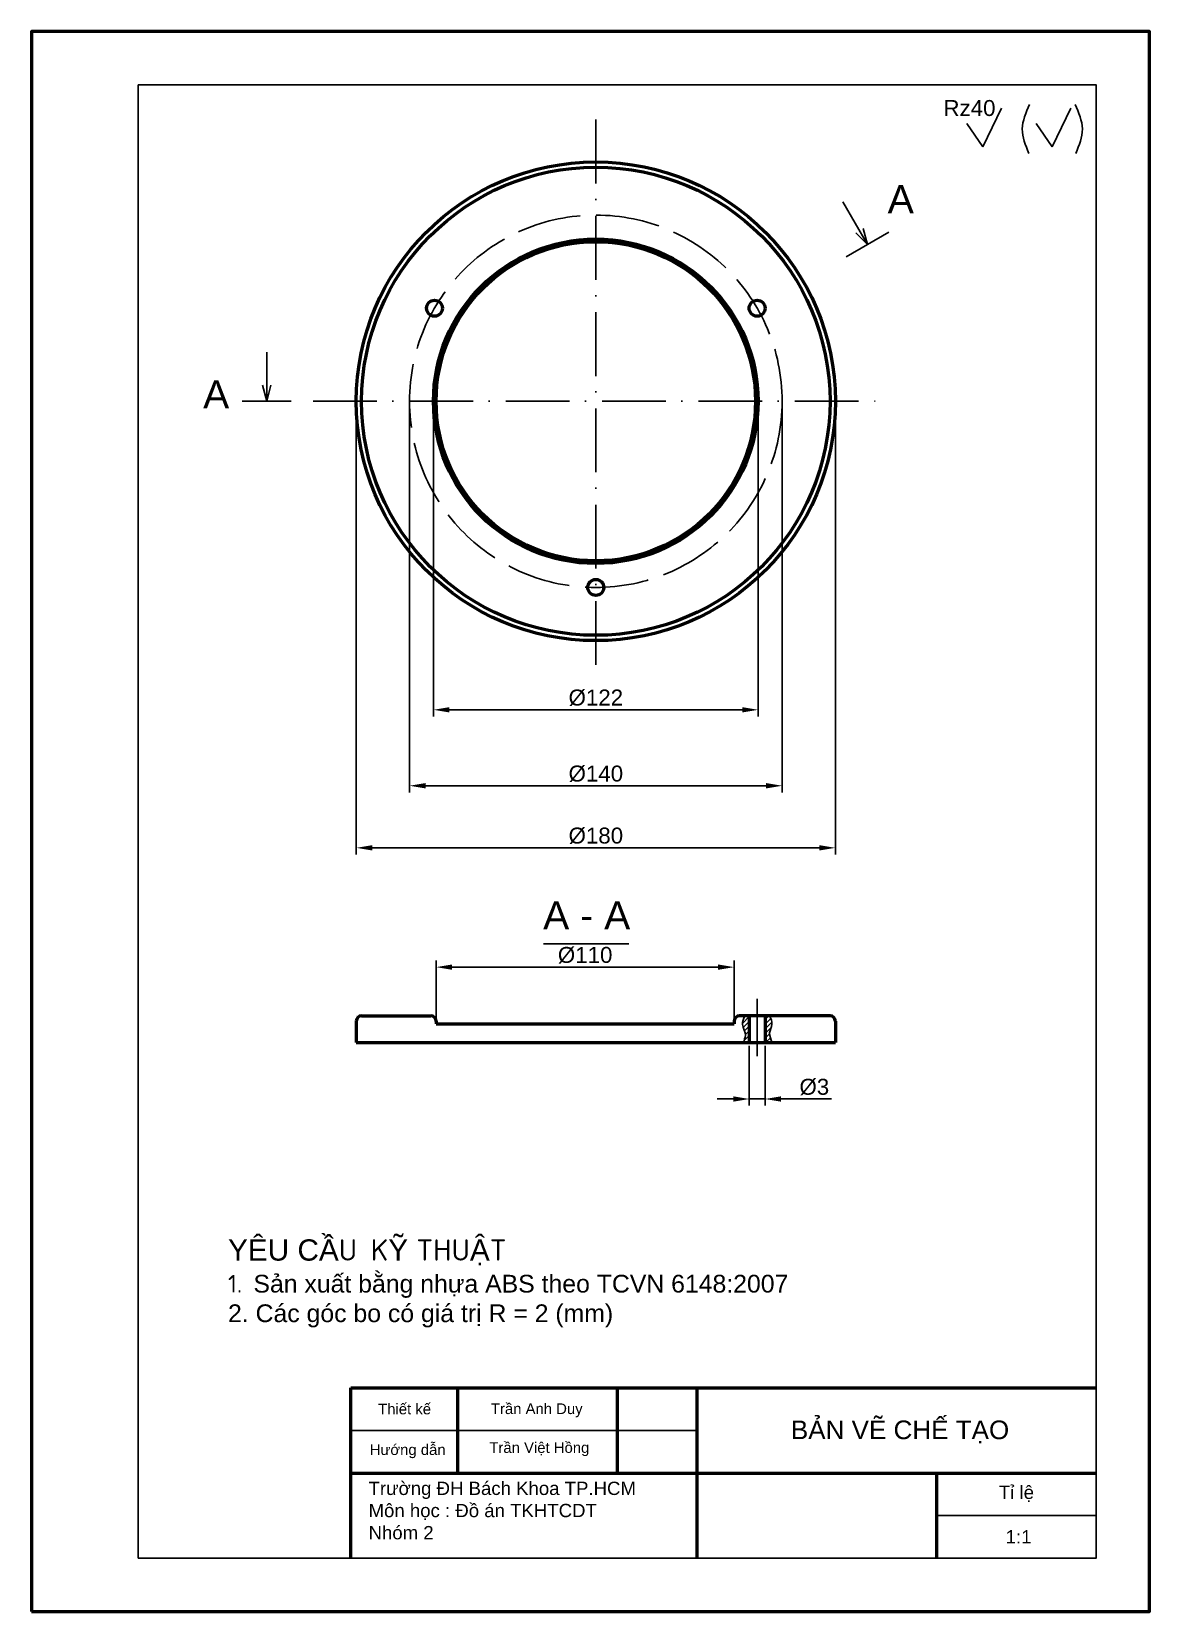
# Model space of a CAD drawing. Header units: inches. Extents: x -2446 to 6128, y -345 to 2058.
# Drawn here: x 1418.4 to 1628.4, y 730 to 1027 of the extents above; entities that cross this region are included whole.
import ezdxf

# ---------------------------------------------------------------- set-up
doc = ezdxf.new("R2010")
doc.units = ezdxf.units.IN
doc.header["$MEASUREMENT"] = 0
doc.linetypes.add('ACAD_ISO02W100', pattern=[15, 12, -3])
doc.linetypes.add('ACAD_ISO10W100', pattern=[18, 12, -3, 0, -3])
doc.layers.get('0').update_dxf_attribs({"color": 1, "lineweight": 50})
for name, color, linetype, lineweight in [('9_DUONGCHUTHICH', 152, 'Continuous', 25), ('Net Dam', 3, 'Continuous', 50), ('Net Dam 2', 60, 'Continuous', 50), ('Net Duong Tam', 190, 'ACAD_ISO10W100', 25), ('Net Dut', 4, 'ACAD_ISO02W100', 25), ('Net Nhat', 2, 'Continuous', 25), ('Net Vat Lieu', 210, 'Continuous', 25)]:
    doc.layers.add(name, color=color, linetype=linetype, lineweight=lineweight)
doc.styles.add('khai', font='times.ttf', dxfattribs={"height": 3.5})
doc.styles.get("Standard").update_dxf_attribs({"font": 'arial.ttf'})
doc.dimstyles.new('ISO-25', dxfattribs={"dimtxt": 3, "dimasz": 3, "dimexe": 1.25, "dimexo": 0.625, "dimtad": 1, "dimtxsty": 'Standard', "dimcen": 6, "dimadec": 0, "dimazin": 0, "dimtfac": 1, "dimtmove": 0, "dimatfit": 3, "dimfxl": 1, "dimarcsym": 0})

# ---------------------------------------------------------------- blocks, each defined once
blk = doc.blocks.new('*U39')
blk.add_circle((0, 0), 1.5)
blk = doc.blocks.new('*U40')
at = {"layer": 'Net Dam 2', "color": 0, "linetype": 'ByBlock', "lineweight": -2, "transparency": 16777216}
for p, rotation in [((75.69, 245), 120), ((106, 192.5), 240)]:
    blk.add_blockref('*U39', p, dxfattribs=dict(at, rotation=rotation))
blk.add_blockref('*U39', (136.31, 245), dxfattribs=at)
blk = doc.blocks.new('*D41')
at = {"layer": '9_DUONGCHUTHICH', "color": 0, "lineweight": -2, "transparency": 16777216}
for p, q in [((1479.42, 956.88), (1479.42, 872.31)), ((1569.42, 956.88), (1569.42, 872.31)), ((1482.42, 873.56), (1566.42, 873.56))]:
    blk.add_line(p, q, dxfattribs=at)
at = {"layer": '9_DUONGCHUTHICH', "color": 0, "transparency": 16777216}
for points in [[(1482.42, 874.06), (1482.42, 873.06), (1479.42, 873.56)], [(1566.42, 874.06), (1566.42, 873.06), (1569.42, 873.56)]]:
    blk.add_solid(points, dxfattribs=at)
at = {"layer": 'Defpoints', "color": 0, "transparency": 16777216}
for p in [(1479.42, 957.51), (1569.42, 957.51), (1569.42, 873.56)]:
    blk.add_point(p, dxfattribs=at)
at = {"layer": '9_DUONGCHUTHICH', "color": 0, "transparency": 16777216, "insert": (1524.42, 875.81), "char_height": 3, "attachment_point": 5}
blk.add_mtext('%%C180', dxfattribs=at)
blk = doc.blocks.new('*D42')
at = {"layer": '9_DUONGCHUTHICH', "color": 0, "lineweight": -2, "transparency": 16777216}
for p, q in [((1493.92, 956.88), (1493.92, 898.26)), ((1554.92, 956.88), (1554.92, 898.26)), ((1496.92, 899.51), (1551.92, 899.51))]:
    blk.add_line(p, q, dxfattribs=at)
at = {"layer": '9_DUONGCHUTHICH', "color": 0, "transparency": 16777216}
for points in [[(1496.92, 900.01), (1496.92, 899.01), (1493.92, 899.51)], [(1551.92, 900.01), (1551.92, 899.01), (1554.92, 899.51)]]:
    blk.add_solid(points, dxfattribs=at)
at = {"layer": 'Defpoints', "color": 0, "transparency": 16777216}
for p in [(1493.92, 957.51), (1554.92, 957.51), (1554.92, 899.51)]:
    blk.add_point(p, dxfattribs=at)
at = {"layer": '9_DUONGCHUTHICH', "color": 0, "transparency": 16777216, "insert": (1524.42, 901.76), "char_height": 3, "attachment_point": 5}
blk.add_mtext('%%C122', dxfattribs=at)
blk = doc.blocks.new('*D43')
at = {"layer": '9_DUONGCHUTHICH', "color": 0, "lineweight": -2, "transparency": 16777216}
for p, q in [((1489.42, 956.88), (1489.42, 883.98)), ((1559.42, 956.88), (1559.42, 883.98)), ((1492.42, 885.23), (1556.42, 885.23))]:
    blk.add_line(p, q, dxfattribs=at)
at = {"layer": '9_DUONGCHUTHICH', "color": 0, "transparency": 16777216}
for points in [[(1492.42, 885.73), (1492.42, 884.73), (1489.42, 885.23)], [(1556.42, 885.73), (1556.42, 884.73), (1559.42, 885.23)]]:
    blk.add_solid(points, dxfattribs=at)
at = {"layer": 'Defpoints', "color": 0, "transparency": 16777216}
for p in [(1489.42, 957.51), (1559.42, 957.51), (1559.42, 885.23)]:
    blk.add_point(p, dxfattribs=at)
at = {"layer": '9_DUONGCHUTHICH', "color": 0, "transparency": 16777216, "insert": (1524.42, 887.47), "char_height": 3, "attachment_point": 5}
blk.add_mtext('%%C140', dxfattribs=at)
blk = doc.blocks.new('*D44')
at = {"layer": '9_DUONGCHUTHICH', "color": 0, "lineweight": -2, "transparency": 16777216}
for p, q in [((1494.42, 841.09), (1494.42, 852.38)), ((1497.42, 851.13), (1547.4, 851.13)), ((1550.4, 841.09), (1550.4, 852.38))]:
    blk.add_line(p, q, dxfattribs=at)
at = {"layer": '9_DUONGCHUTHICH', "color": 0, "transparency": 16777216}
for points in [[(1497.42, 851.63), (1497.42, 850.63), (1494.42, 851.13)], [(1547.4, 851.63), (1547.4, 850.63), (1550.4, 851.13)]]:
    blk.add_solid(points, dxfattribs=at)
at = {"layer": 'Defpoints', "color": 0, "transparency": 16777216}
for p in [(1550.4, 851.13), (1494.42, 840.46), (1550.4, 840.46)]:
    blk.add_point(p, dxfattribs=at)
at = {"layer": '9_DUONGCHUTHICH', "color": 0, "transparency": 16777216, "insert": (1522.41, 853.37), "char_height": 3, "attachment_point": 5}
blk.add_mtext('%%C110', dxfattribs=at)
blk = doc.blocks.new('*D45')
at = {"layer": '9_DUONGCHUTHICH', "color": 0, "lineweight": -2, "transparency": 16777216}
for p, q in [((1553.23, 836.34), (1553.23, 825.09)), ((1556.23, 836.34), (1556.23, 825.09)), ((1550.23, 826.34), (1547.23, 826.34)), ((1553.23, 826.34), (1556.23, 826.34)), ((1559.23, 826.34), (1568.71, 826.34))]:
    blk.add_line(p, q, dxfattribs=at)
at = {"layer": '9_DUONGCHUTHICH', "color": 0, "transparency": 16777216}
for points in [[(1550.23, 826.84), (1550.23, 825.84), (1553.23, 826.34)], [(1559.23, 826.84), (1559.23, 825.84), (1556.23, 826.34)]]:
    blk.add_solid(points, dxfattribs=at)
at = {"layer": 'Defpoints', "color": 0, "transparency": 16777216}
for p in [(1553.23, 836.96), (1556.23, 836.96), (1556.23, 826.34)]:
    blk.add_point(p, dxfattribs=at)
at = {"layer": '9_DUONGCHUTHICH', "color": 0, "transparency": 16777216, "insert": (1565.47, 828.58), "char_height": 3, "attachment_point": 5}
blk.add_mtext('%%C3', dxfattribs=at)

msp = doc.modelspace()

# ---------------------------------------------------------------- hatches: boundary and pattern name
at = {"layer": 'Net Vat Lieu'}
h = msp.add_hatch(dxfattribs=at)
h.set_pattern_fill('ANSI31', color=256, scale=5)
h.set_pattern_definition([(45, (0, -29.04616), (-0.44194174, 0.44194174), [])])
edge = h.paths.add_edge_path()
edge.add_spline(control_points=[(1552.408, 841.963), (1552.167, 841.42), (1551.624, 840.196), (1552.857, 838.525), (1552.282, 837.411), (1552.161, 836.963)], knot_values=[0, 0, 0, 0, 1.688949, 3.80056, 5.1763809, 5.1763809, 5.1763809, 5.1763809], degree=3, periodic=0)
edge.add_line((1552.161, 836.963), (1553.228, 836.963))
edge.add_line((1553.228, 836.963), (1553.228, 841.963))
edge.add_line((1553.228, 841.963), (1552.408, 841.963))
edge = h.paths.add_edge_path()
edge.add_spline(control_points=[(1557.549, 836.963), (1557.333, 837.559), (1556.736, 838.701), (1557.796, 840.367), (1557.32, 841.438), (1557.087, 841.963)], knot_values=[0, 0, 0, 0, 1.8508588, 3.5452698, 5.1763809, 5.1763809, 5.1763809, 5.1763809], degree=3, periodic=0)
edge.add_line((1557.087, 841.963), (1556.228, 841.963))
edge.add_line((1556.228, 841.963), (1556.228, 836.963))
edge.add_line((1556.228, 836.963), (1557.549, 836.963))

# ---------------------------------------------------------------- linework, layer by layer
msp.add_line((1479.417, 841.963), (1479.417, 841.963))
at = {"layer": '9_DUONGCHUTHICH'}
for p, q in [((1597.155, 1005.324), (1600.631, 1012.592)), ((1610.181, 1005.324), (1613.656, 1012.592)), ((1594.098, 1009.73), (1597.155, 1005.324)), ((1607.124, 1009.73), (1610.181, 1005.324)), ((1514.579, 855.532), (1530.618, 855.532))]:
    msp.add_line(p, q, dxfattribs=at)
for points in [[(1605.909, 1013.306), (1604.538, 1008.704), (1605.767, 1004.12)], [(1614.452, 1013.306), (1615.823, 1008.704), (1614.595, 1004.12)]]:
    msp.add_spline(points, degree=3, dxfattribs=at)
at = {"layer": 'Net Dam'}
for p, q in [((1479.417, 840.963), (1479.417, 836.963)), ((1480.417, 841.963), (1493.417, 841.963)), ((1494.417, 840.963), (1494.417, 840.463)), ((1550.398, 840.963), (1550.398, 840.463)), ((1568.417, 841.963), (1551.398, 841.963)), ((1553.228, 841.963), (1553.228, 836.963)), ((1556.228, 841.963), (1556.228, 836.963)), ((1569.417, 840.963), (1569.417, 836.963)), ((1494.417, 840.463), (1550.398, 840.463)), ((1479.417, 836.963), (1569.417, 836.963)), ((1478.417, 740.009), (1478.417, 772.009)), ((1478.417, 772.009), (1618.417, 772.009)), ((1498.417, 772.009), (1498.417, 756.009)), ((1528.417, 772.009), (1528.417, 756.009)), ((1543.417, 772.009), (1543.417, 740.009)), ((1478.417, 756.009), (1618.417, 756.009)), ((1588.417, 756.009), (1588.417, 740.009))]:
    msp.add_line(p, q, dxfattribs=at)
msp.add_lwpolyline([(1418.417, 730.009), (1628.417, 730.009), (1628.417, 1027.009), (1418.417, 1027.009)], close=True, dxfattribs=at)
for radius in [45, 44, 30.5, 30]:
    msp.add_circle((1524.417, 957.509), radius, dxfattribs=at)
for centre, start, end in [((1480.417, 840.963), 90, 180), ((1493.417, 840.963), 0, 90), ((1551.398, 840.963), 90, 180), ((1568.417, 840.963), 0, 90)]:
    msp.add_arc(centre, 1, start, end, dxfattribs=at)
at = {"layer": 'Net Duong Tam'}
for p, q in [((1524.417, 1010.455), (1524.417, 905.663)), ((1471.296, 957.509), (1577.226, 957.509)), ((1554.728, 845.161), (1554.728, 834.387))]:
    msp.add_line(p, q, dxfattribs=at)
at = {"layer": 'Net Dut'}
msp.add_circle((1524.417, 957.509), 35, dxfattribs=at)
at = {"layer": 'Net Nhat', "ltscale": 0.2}
for p, q in [((1579.466, 989.292), (1571.47, 984.675)), ((1467.196, 957.509), (1457.962, 957.509))]:
    msp.add_line(p, q, dxfattribs=at)
at = {"layer": 'Net Nhat'}
for p, q in [((1478.417, 764.009), (1543.417, 764.009)), ((1588.417, 748.009), (1618.417, 748.009))]:
    msp.add_line(p, q, dxfattribs=at)
for points in [[(1438.417, 740.009), (1618.417, 740.009), (1618.417, 1017.009), (1438.417, 1017.009)], [(1438.417, 1017.009), (1438.417, 740.009)]]:
    msp.add_lwpolyline(points, dxfattribs=at)
for points, knots in [([(1552.408, 841.963), (1552.167, 841.42), (1551.624, 840.196), (1552.857, 838.525), (1552.282, 837.411), (1552.161, 836.963)], [0, 0, 0, 0, 1.688949, 3.80056, 5.1763809, 5.1763809, 5.1763809, 5.1763809]), ([(1557.087, 841.963), (1557.32, 841.438), (1557.796, 840.367), (1556.736, 838.701), (1557.333, 837.559), (1557.549, 836.963)], [0, 0, 0, 0, 1.6311111, 3.3255221, 5.1763809, 5.1763809, 5.1763809, 5.1763809])]:
    msp.add_open_spline(points, degree=3, knots=knots, dxfattribs=at)

# ---------------------------------------------------------------- block references
at = {"layer": 'Net Dam 2'}
msp.add_blockref('*U40', (1418.417, 730.009), dxfattribs=at)

# ---------------------------------------------------------------- texts
at = {"layer": '9_DUONGCHUTHICH'}
for s, height, p in [('A', 5.277, (1579.246, 992.874)), ('A', 5.277, (1450.633, 956.167)), ('Thiết kế', 2, (1483.519, 767.062)), ('Trần Anh Duy', 2, (1504.702, 767.111)), ('  Hướng dẫn', 2, (1480.382, 759.412))]:
    msp.add_text(s, height=height, dxfattribs=at).set_placement(p)
at = {"layer": '9_DUONGCHUTHICH', "color": 6, "insert": (1589.724, 1014.143), "char_height": 3, "width": 5.5651, "attachment_point": 1}
msp.add_mtext('{\\C256;Rz40}', dxfattribs=at)
at = {"layer": '9_DUONGCHUTHICH', "insert": (1514.512, 863.504), "char_height": 5.2766, "attachment_point": 1}
msp.add_mtext_dynamic_manual_height_columns('A - A', width=39.74267, gutter_width=26.383, heights=[0], dxfattribs=at)
at = {"layer": '9_DUONGCHUTHICH'}
for s, insert, char_height, width, attachment_point in [('\\A1;{\\H0.81508x;YÊU CẦ\\fISOCPEUR|b0|i0|c0|p34;U K\\fArial|b0|i0|c0|p34;Ỹ \\fISOCPEUR|b0|i0|c0|p34;THU\\fArial|b0|i0|c0|p34;Ậ\\fISOCPEUR|b0|i0|c0|p34;T\\P\\H0.83375x;1. \\fArial|b0|i0|c0|p34;Sản xuất bằng nhựa ABS theo TCVN 6148:2007\\P2. Các góc bo có giá trị R = 2 (mm)}', (1455.318, 799.956), 4.907494, 170.71448, 1), ('Trườ{\\fArial|b0|i0|c238|p34;ng ĐH }Bách Khoa TP.HCM \\PMôn học : Đồ án TKHTCDT\\PNhóm 2', (1481.72, 748.959), 2.5, 60, 4)]:
    msp.add_mtext(s, dxfattribs=dict(at, insert=insert, char_height=char_height, width=width, attachment_point=attachment_point))
at = {"layer": '9_DUONGCHUTHICH', "insert": (1581.574, 763.756), "char_height": 3.5, "width": 69.01334, "attachment_point": 5, "style": 'khai'}
msp.add_mtext('\\pxsm1.25;{\\fArial|b0|i0|c0|p34;BẢN VẼ CHẾ TẠO}', dxfattribs=at)
at = {"layer": '9_DUONGCHUTHICH', "color": 7, "attachment_point": 5}
for s, insert, char_height, width in [('Trần Việt Hồng', (1513.808, 760.509), 2, 23), ('Tỉ lệ', (1603.442, 752.118), 2.5, 20), ('1:1', (1603.845, 744.032), 2.5, 20)]:
    msp.add_mtext(s, dxfattribs=dict(at, insert=insert, char_height=char_height, width=width))

# ---------------------------------------------------------------- dimensions: what is measured, and where the dimension line sits
at = {"layer": '9_DUONGCHUTHICH'}
for base, p1, p2, text, picture, middle in [((1569.417, 873.564), (1479.417, 957.509), (1569.417, 957.509), '%%C180', '*D41', (1524.417, 873.564)), ((1554.917, 899.515), (1493.917, 957.509), (1554.917, 957.509), '%%C122', '*D42', (1524.417, 899.515)), ((1550.398, 851.126), (1494.417, 840.463), (1550.398, 840.463), '%%C110', '*D44', (1522.408, 851.126))]:
    dim = msp.add_linear_dim(base=base, p1=p1, p2=p2, text=text, dimstyle='ISO-25', dxfattribs=at)
    dim.commit()
    dim.dimension.update_dxf_attribs({"geometry": picture, "text_midpoint": middle, "dimtype": 160})
for base, p1, p2, text, picture, middle in [((1559.417, 885.228), (1489.417, 957.509), (1559.417, 957.509), '%%C140', '*D43', (1524.417, 887.468)), ((1556.228, 826.344), (1553.228, 836.963), (1556.228, 836.963), '%%C<>', '*D45', (1565.469, 828.584))]:
    dim = msp.add_linear_dim(base=base, p1=p1, p2=p2, text=text, dimstyle='ISO-25', dxfattribs=at)
    dim.commit()
    dim.dimension.update_dxf_attribs({"geometry": picture, "text_midpoint": middle})

# ---------------------------------------------------------------- leaders
at = {"layer": 'Net Nhat', "ltscale": 0.2}
for points in [[(1575.468, 986.983), (1570.852, 994.98)], [(1462.579, 957.509), (1462.579, 966.743)]]:
    msp.add_leader(points, dimstyle='ISO-25', override={"dimgap": 0.625, "dimtad": 0, "dimldrblk": 'Open30'}, dxfattribs=at)

doc.saveas('drawing.dxf')
